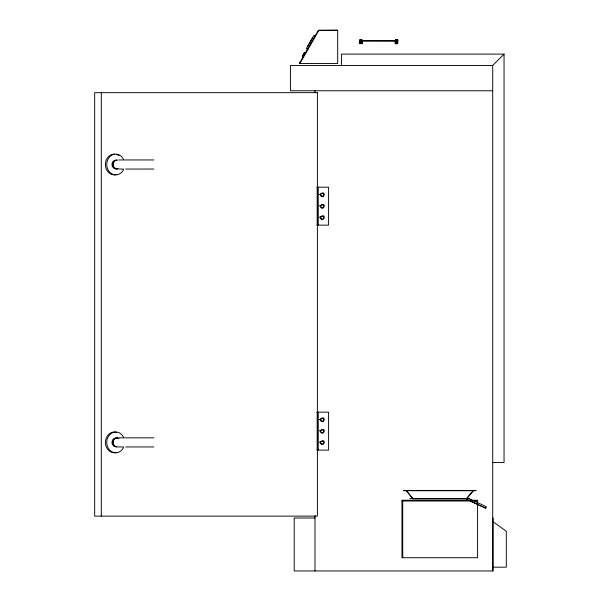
<?xml version="1.0" encoding="UTF-8"?>
<svg xmlns="http://www.w3.org/2000/svg" width="601" height="601" viewBox="0 0 601 601"><rect width="100%" height="100%" fill="white"/><g stroke="black" fill="none" stroke-linecap="round" stroke-linejoin="round"><path stroke-width="0.9" d="M397.524 41.101L397.516 43.482L395.736 43.678L395.743 41.048M361.547 41.056L361.547 39.674L361.419 43.325L360.375 43.264L360.247 39.674L360.247 41.056M397.156 43.37L397.284 39.726L397.284 41.101M466.023 498.627L468.6 500.25M485.766 508.236L470.26 501.009L485.758 508.243L486.449 506.771L473.949 500.956M302.363 55.983L304.346 52.542M302.588 56.434L304.85 52.512M466.594 498.627L473.303 490.574L406.253 490.574L412.955 498.627M473.303 490.709L466.594 498.762L412.955 498.762L406.253 490.709M492.707 570.95L492.707 65.441L504.051 54.098L341.473 54.098L341.473 65.441M397.028 43.58L397.231 43.58M125.647 169.054L153.894 169.046M125.647 446.949L153.894 446.949M337.687 30.426L318.785 30.426L299.884 63.548M360.097 39.523L359.383 43.618L359.383 41.011L362.042 41.003M360.082 39.674L362.042 39.523L362.035 43.61L359.766 43.61M359.759 40.62L397.764 40.665M397.779 41.048L395.12 41.063L395.12 43.67L397.779 43.655L397.764 39.568L395.488 39.568L395.496 43.67M361.772 41.131L395.894 41.131M360.007 42.19L361.787 42.19M395.743 42.235L397.524 42.235M360.375 42.851L361.419 42.851M396.112 42.904L397.156 42.904M396.112 43.317L397.156 43.317M360.007 43.437L361.779 43.437L361.787 41.056L361.779 43.625L359.999 43.625L359.931 40.673M395.811 43.58L396.517 43.655M492.707 65.441L290.426 65.441L290.426 90.774L492.707 90.774M119.006 159.949L153.894 159.949M119.013 169.054L123.445 169.054M316.832 187.189L328.597 187.189L328.597 225.142L316.832 225.142M316.832 412.151L328.597 412.151L328.597 450.111L316.832 450.111M119.006 437.851L153.894 437.844M123.445 446.949L116.947 446.949A4.553 3.937 -90 0 1 113.138 441.224A4.553 3.937 -90 0 1 118.908 438.46M492.707 462.439L504.051 462.439L504.051 54.098M403.572 490.439L475.984 490.439M403.572 490.709L475.984 490.709M409.814 498.627L469.742 498.627M401.964 501.001L477.585 501.001M315.007 518.017L294.212 518.017L294.212 570.95L493.083 570.95L493.083 518.017L492.707 518.017M493.083 567.171L506.32 567.171L506.32 531.254L493.083 521.796M361.749 43.61L361.509 42.19M468.953 498.627L472.311 500.175M315.457 36.195L313.985 35.346L306.345 48.576L307.817 49.425M312.43 38.043L307.9 45.879M395.984 41.101L395.984 39.726L396.112 43.37M402.723 501.001L402.723 557.72M397.742 40.673L397.742 41.123M397.524 41.048L397.516 43.678M318.252 187.189L318.252 225.142M318.252 412.151L318.252 450.111M317.215 187.189L317.215 225.142M317.215 412.151L317.215 450.111M315.007 90.593L315.007 92.464M315.007 515.598L315.007 570.95M101.299 92.667L101.299 516.124M123.536 169.7A10.397 9 -90 0 1 109.953 172.464A10.397 9 -90 0 1 109.953 156.538A10.397 9 -90 0 1 123.536 159.303M116.722 154.457A10.397 9 -90 0 1 118.893 155.501M116.722 174.545A10.397 9 -90 0 1 105.468 165.861A10.397 9 -90 0 1 114.393 154.104M117.961 168.896A4.553 3.937 -90 0 1 113.003 164.501A4.553 3.937 -90 0 1 117.961 160.106M117.165 168.558A4.365 3.786 -90 0 1 112.094 165.576A4.365 3.786 -90 0 1 115.317 160.166M118.314 168.558A4.365 3.786 -90 0 1 113.251 165.576A4.365 3.786 -90 0 1 116.474 160.166M123.536 447.595A10.397 9 -90 0 1 109.953 450.359A10.397 9 -90 0 1 109.953 434.433A10.397 9 -90 0 1 123.536 437.197M116.722 452.44A10.397 9 -90 0 1 105.393 442.396A10.397 9 -90 0 1 116.722 432.359M116.203 446.738A4.365 3.786 -90 0 1 112.019 441.773A4.365 3.786 -90 0 1 117.255 438.384M115.52 438.339A4.365 3.786 -90 0 1 118.412 438.384M116.376 446.723A4.365 3.786 -90 0 1 113.401 444.019M113.161 442.914A4.365 3.786 -90 0 1 113.176 441.773M113.439 440.676A4.365 3.786 -90 0 1 114.656 438.895M319.8 194.446C324.112 201.868 326.989 188.526 319.8 194.446M320.393 194.521C323.623 200.073 325.772 190.089 320.393 194.521M319.8 419.415C324.112 426.83 326.989 413.488 319.8 419.415M320.393 419.49C323.623 425.042 325.772 415.058 320.393 419.49M319.845 205.797C323.33 213.468 327.635 200.343 319.845 205.797M320.431 205.91C323.037 211.65 326.26 201.823 320.431 205.91M319.845 217.141C323.33 224.812 327.635 211.687 319.845 217.141M320.431 217.254C323.037 222.994 326.26 213.167 320.431 217.254M319.845 430.759C323.33 438.437 327.635 425.305 319.845 430.759M320.431 430.872C323.037 436.619 326.26 426.793 320.431 430.872M319.845 442.103C323.33 449.773 327.635 436.649 319.845 442.103M320.431 442.216C323.037 447.955 326.26 438.137 320.431 442.216M299.553 62.985L299.501 63.548L337.687 63.548L337.687 30.05L318.455 30.238L299.553 62.985M317.403 92.667L94.68 92.667L94.68 516.124L317.403 516.124L317.403 92.667M477.585 500.25L401.964 500.25L401.964 557.72L477.585 557.72L477.585 500.25"/></g></svg>
